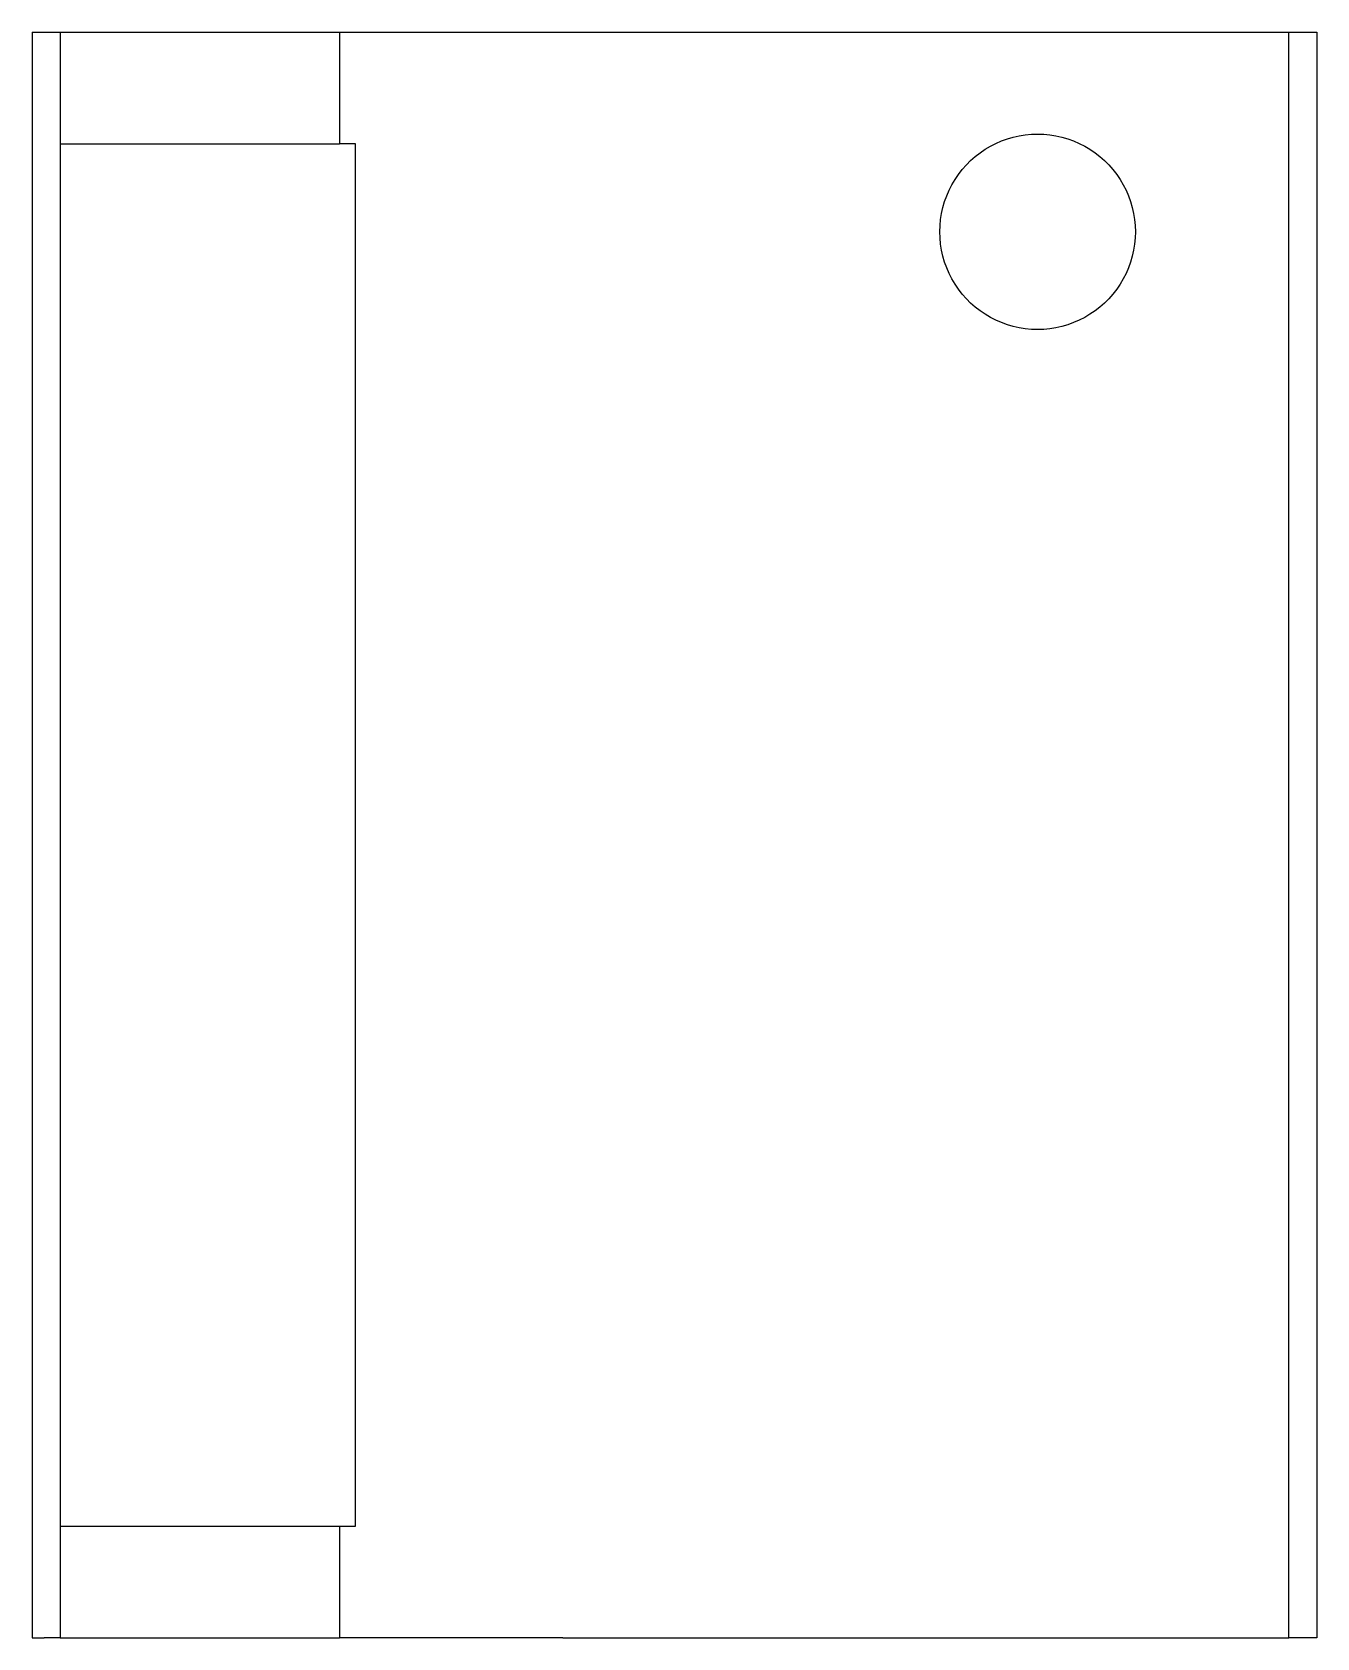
# Model space of a CAD drawing. Header units: metres. Extents: x -46 to 0, y 0 to 57.5.
import ezdxf

# ---------------------------------------------------------------- set-up
doc = ezdxf.new("R2010")
doc.units = ezdxf.units.M

msp = doc.modelspace()

# ---------------------------------------------------------------- linework, layer by layer
for points in [[(-46, 57.5), (-46, 56.35), (-46, 55.2), (-46, 54.05), (-46, 52.9), (-46, 51.75), (-46, 50.6), (-46, 49.45), (-46, 48.3), (-46, 47.15), (-46, 46), (-46, 44.85), (-46, 43.7), (-46, 42.55), (-46, 41.4), (-46, 40.25), (-46, 39.1), (-46, 37.95), (-46, 36.8), (-46, 35.65), (-46, 34.5), (-46, 33.35), (-46, 32.2), (-46, 31.05), (-46, 29.9), (-46, 28.75), (-46, 27.6), (-46, 26.45), (-46, 25.3), (-46, 24.15), (-46, 23), (-46, 21.85), (-46, 20.7), (-46, 19.55), (-46, 18.4), (-46, 17.25), (-46, 16.1), (-46, 14.95), (-46, 13.8), (-46, 12.65), (-46, 11.5), (-46, 10.35), (-46, 9.2), (-46, 8.05), (-46, 6.9), (-46, 5.75), (-46, 4.6), (-46, 3.45), (-46, 2.3), (-46, 1.15), (-46, 0)], [(-46, 57.5), (-45.999, 57.5), (-45.999, 57.5), (-45.998, 57.5), (-45.997, 57.5), (-45.995, 57.5), (-45.993, 57.5), (-45.991, 57.5), (-45.988, 57.5), (-45.985, 57.5), (-45.982, 57.5), (-45.979, 57.5), (-45.975, 57.5), (-45.97, 57.5), (-45.966, 57.5), (-45.961, 57.5), (-45.955, 57.5), (-45.95, 57.5), (-45.944, 57.5), (-45.937, 57.5), (-45.93, 57.5), (-45.923, 57.5), (-45.916, 57.5), (-45.908, 57.5), (-45.9, 57.5), (-45.892, 57.5), (-45.883, 57.5), (-45.873, 57.5), (-45.864, 57.5), (-45.854, 57.5), (-45.844, 57.5), (-45.834, 57.5), (-45.823, 57.5), (-45.812, 57.5), (-45.8, 57.5), (-45.788, 57.5), (-45.776, 57.5), (-45.764, 57.5), (-45.751, 57.5), (-45.738, 57.5), (-45.724, 57.5), (-45.71, 57.5), (-45.696, 57.5), (-45.682, 57.5), (-45.667, 57.5), (-45.652, 57.5), (-45.636, 57.5), (-45.621, 57.5), (-45.604, 57.5), (-45.588, 57.5), (-45.571, 57.5)], [(-45.571, 57.5), (-45.55, 57.5), (-45.528, 57.5), (-45.506, 57.5), (-45.485, 57.5), (-45.465, 57.5), (-45.444, 57.5), (-45.424, 57.5), (-45.405, 57.5), (-45.386, 57.5), (-45.368, 57.5), (-45.35, 57.5), (-45.332, 57.5), (-45.315, 57.5), (-45.298, 57.5), (-45.282, 57.5), (-45.267, 57.5), (-45.251, 57.5), (-45.236, 57.5), (-45.222, 57.5), (-45.208, 57.5), (-45.194, 57.5), (-45.181, 57.5), (-45.169, 57.5), (-45.156, 57.5), (-45.144, 57.5), (-45.133, 57.5), (-45.123, 57.5), (-45.112, 57.5), (-45.102, 57.5), (-45.093, 57.5), (-45.084, 57.5), (-45.075, 57.5), (-45.067, 57.5), (-45.06, 57.5), (-45.052, 57.5), (-45.046, 57.5), (-45.04, 57.5), (-45.034, 57.5), (-45.028, 57.5), (-45.024, 57.5), (-45.019, 57.5), (-45.015, 57.5), (-45.011, 57.5), (-45.009, 57.5), (-45.006, 57.5), (-45.004, 57.5), (-45.002, 57.5), (-45.002, 57.5), (-45.001, 57.5), (-45, 57.5)], [(-45, 57.5), (-45, 57.42), (-45, 57.34), (-45, 57.26), (-45, 57.18), (-45, 57.1), (-45, 57.02), (-45, 56.94), (-45, 56.86), (-45, 56.78), (-45, 56.7), (-45, 56.62), (-45, 56.54), (-45, 56.46), (-45, 56.38), (-45, 56.3), (-45, 56.22), (-45, 56.14), (-45, 56.06), (-45, 55.98), (-45, 55.9), (-45, 55.82), (-45, 55.74), (-45, 55.66), (-45, 55.58), (-45, 55.5), (-45, 55.42), (-45, 55.34), (-45, 55.26), (-45, 55.18), (-45, 55.1), (-45, 55.02), (-45, 54.94), (-45, 54.86), (-45, 54.78), (-45, 54.7), (-45, 54.62), (-45, 54.54), (-45, 54.46), (-45, 54.38), (-45, 54.3), (-45, 54.22), (-45, 54.14), (-45, 54.06), (-45, 53.98), (-45, 53.9), (-45, 53.82), (-45, 53.74), (-45, 53.66), (-45, 53.58), (-45, 53.5)], [(-45, 57.5), (-44.965, 57.5), (-44.93, 57.5), (-44.895, 57.5), (-44.83, 57.5), (-44.727, 57.5), (-44.623, 57.5), (-44.52, 57.5), (-44.362, 57.5), (-44.195, 57.5), (-44.028, 57.5), (-43.846, 57.5), (-43.624, 57.5), (-43.402, 57.5), (-43.181, 57.5), (-42.928, 57.5), (-42.662, 57.5), (-42.397, 57.5), (-42.127, 57.5), (-41.831, 57.5), (-41.535, 57.5), (-41.239, 57.5), (-40.935, 57.5), (-40.623, 57.5), (-40.312, 57.5), (-40, 57.5), (-39.688, 57.5), (-39.377, 57.5), (-39.065, 57.5), (-38.761, 57.5), (-38.465, 57.5), (-38.169, 57.5), (-37.873, 57.5), (-37.603, 57.5), (-37.338, 57.5), (-37.072, 57.5), (-36.819, 57.5), (-36.598, 57.5), (-36.376, 57.5), (-36.154, 57.5), (-35.972, 57.5), (-35.805, 57.5), (-35.638, 57.5), (-35.48, 57.5), (-35.377, 57.5), (-35.273, 57.5), (-35.17, 57.5), (-35.105, 57.5), (-35.07, 57.5), (-35.035, 57.5), (-35, 57.5)], [(-35, 57.5), (-35, 57.42), (-35, 57.34), (-35, 57.26), (-35, 57.18), (-35, 57.1), (-35, 57.02), (-35, 56.94), (-35, 56.86), (-35, 56.78), (-35, 56.7), (-35, 56.62), (-35, 56.54), (-35, 56.46), (-35, 56.38), (-35, 56.3), (-35, 56.22), (-35, 56.14), (-35, 56.06), (-35, 55.98), (-35, 55.9), (-35, 55.82), (-35, 55.74), (-35, 55.66), (-35, 55.58), (-35, 55.5), (-35, 55.42), (-35, 55.34), (-35, 55.26), (-35, 55.18), (-35, 55.1), (-35, 55.02), (-35, 54.94), (-35, 54.86), (-35, 54.78), (-35, 54.7), (-35, 54.62), (-35, 54.54), (-35, 54.46), (-35, 54.38), (-35, 54.3), (-35, 54.22), (-35, 54.14), (-35, 54.06), (-35, 53.98), (-35, 53.9), (-35, 53.82), (-35, 53.74), (-35, 53.66), (-35, 53.58), (-35, 53.5)], [(-35, 57.5), (-34.986, 57.5), (-34.972, 57.5), (-34.958, 57.5), (-34.932, 57.5), (-34.89, 57.5), (-34.848, 57.5), (-34.805, 57.5), (-34.74, 57.5), (-34.67, 57.5), (-34.601, 57.5), (-34.524, 57.5), (-34.427, 57.5), (-34.331, 57.5), (-34.235, 57.5), (-34.121, 57.5), (-33.999, 57.5), (-33.878, 57.5), (-33.753, 57.5), (-33.608, 57.5), (-33.462, 57.5), (-33.317, 57.5), (-33.159, 57.5), (-32.992, 57.5), (-32.824, 57.5), (-32.657, 57.5), (-32.47, 57.5), (-32.282, 57.5), (-32.095, 57.5), (-31.9, 57.5), (-31.695, 57.5), (-31.49, 57.5), (-31.286, 57.5), (-31.068, 57.5), (-30.848, 57.5), (-30.628, 57.5), (-30.405, 57.5), (-30.173, 57.5), (-29.941, 57.5), (-29.709, 57.5), (-29.47, 57.5), (-29.228, 57.5), (-28.987, 57.5), (-28.745, 57.5), (-28.497, 57.5), (-28.249, 57.5), (-28.002, 57.5), (-27.752, 57.5), (-27.502, 57.5), (-27.251, 57.5), (-27, 57.5)], [(-27, 57.5), (-26.48, 57.5), (-25.96, 57.5), (-25.44, 57.5), (-24.92, 57.5), (-24.4, 57.5), (-23.88, 57.5), (-23.36, 57.5), (-22.84, 57.5), (-22.32, 57.5), (-21.8, 57.5), (-21.28, 57.5), (-20.76, 57.5), (-20.24, 57.5), (-19.72, 57.5), (-19.2, 57.5), (-18.68, 57.5), (-18.16, 57.5), (-17.64, 57.5), (-17.12, 57.5), (-16.6, 57.5), (-16.08, 57.5), (-15.56, 57.5), (-15.04, 57.5), (-14.52, 57.5), (-14, 57.5), (-13.48, 57.5), (-12.96, 57.5), (-12.44, 57.5), (-11.92, 57.5), (-11.4, 57.5), (-10.88, 57.5), (-10.36, 57.5), (-9.84, 57.5), (-9.32, 57.5), (-8.8, 57.5), (-8.28, 57.5), (-7.76, 57.5), (-7.24, 57.5), (-6.72, 57.5), (-6.2, 57.5), (-5.68, 57.5), (-5.16, 57.5), (-4.64, 57.5), (-4.12, 57.5), (-3.6, 57.5), (-3.08, 57.5), (-2.56, 57.5), (-2.04, 57.5), (-1.52, 57.5), (-1, 57.5)], [(-1, 0), (-1, 1.15), (-1, 2.3), (-1, 3.45), (-1, 4.6), (-1, 5.75), (-1, 6.9), (-1, 8.05), (-1, 9.2), (-1, 10.35), (-1, 11.5), (-1, 12.65), (-1, 13.8), (-1, 14.95), (-1, 16.1), (-1, 17.25), (-1, 18.4), (-1, 19.55), (-1, 20.7), (-1, 21.85), (-1, 23), (-1, 24.15), (-1, 25.3), (-1, 26.45), (-1, 27.6), (-1, 28.75), (-1, 29.9), (-1, 31.05), (-1, 32.2), (-1, 33.35), (-1, 34.5), (-1, 35.65), (-1, 36.8), (-1, 37.95), (-1, 39.1), (-1, 40.25), (-1, 41.4), (-1, 42.55), (-1, 43.7), (-1, 44.85), (-1, 46), (-1, 47.15), (-1, 48.3), (-1, 49.45), (-1, 50.6), (-1, 51.75), (-1, 52.9), (-1, 54.05), (-1, 55.2), (-1, 56.35), (-1, 57.5)], [(-1, 57.5), (-0.98, 57.5), (-0.96, 57.5), (-0.94, 57.5), (-0.92, 57.5), (-0.9, 57.5), (-0.88, 57.5), (-0.86, 57.5), (-0.84, 57.5), (-0.82, 57.5), (-0.8, 57.5), (-0.78, 57.5), (-0.76, 57.5), (-0.74, 57.5), (-0.72, 57.5), (-0.7, 57.5), (-0.68, 57.5), (-0.66, 57.5), (-0.64, 57.5), (-0.62, 57.5), (-0.6, 57.5), (-0.58, 57.5), (-0.56, 57.5), (-0.54, 57.5), (-0.52, 57.5), (-0.5, 57.5), (-0.48, 57.5), (-0.46, 57.5), (-0.44, 57.5), (-0.42, 57.5), (-0.4, 57.5), (-0.38, 57.5), (-0.36, 57.5), (-0.34, 57.5), (-0.32, 57.5), (-0.3, 57.5), (-0.28, 57.5), (-0.26, 57.5), (-0.24, 57.5), (-0.22, 57.5), (-0.2, 57.5), (-0.18, 57.5), (-0.16, 57.5), (-0.14, 57.5), (-0.12, 57.5), (-0.1, 57.5), (-0.08, 57.5), (-0.06, 57.5), (-0.04, 57.5), (-0.02, 57.5), (0, 57.5)], [(0, 57.5), (0, 56.35), (0, 55.2), (0, 54.05), (0, 52.9), (0, 51.75), (0, 50.6), (0, 49.45), (0, 48.3), (0, 47.15), (0, 46), (0, 44.85), (0, 43.7), (0, 42.55), (0, 41.4), (0, 40.25), (0, 39.1), (0, 37.95), (0, 36.8), (0, 35.65), (0, 34.5), (0, 33.35), (0, 32.2), (0, 31.05), (0, 29.9), (0, 28.75), (0, 27.6), (0, 26.45), (0, 25.3), (0, 24.15), (0, 23), (0, 21.85), (0, 20.7), (0, 19.55), (0, 18.4), (0, 17.25), (0, 16.1), (0, 14.95), (0, 13.8), (0, 12.65), (0, 11.5), (0, 10.35), (0, 9.2), (0, 8.05), (0, 6.9), (0, 5.75), (0, 4.6), (0, 3.45), (0, 2.3), (0, 1.15), (0, 0)], [(-45, 53.5), (-45, 52.51), (-45, 51.52), (-45, 50.53), (-45, 49.54), (-45, 48.55), (-45, 47.56), (-45, 46.57), (-45, 45.58), (-45, 44.59), (-45, 43.6), (-45, 42.61), (-45, 41.62), (-45, 40.63), (-45, 39.64), (-45, 38.65), (-45, 37.66), (-45, 36.67), (-45, 35.68), (-45, 34.69), (-45, 33.7), (-45, 32.71), (-45, 31.72), (-45, 30.73), (-45, 29.74), (-45, 28.75), (-45, 27.76), (-45, 26.77), (-45, 25.78), (-45, 24.79), (-45, 23.8), (-45, 22.81), (-45, 21.82), (-45, 20.83), (-45, 19.84), (-45, 18.85), (-45, 17.86), (-45, 16.87), (-45, 15.88), (-45, 14.89), (-45, 13.9), (-45, 12.91), (-45, 11.92), (-45, 10.93), (-45, 9.94), (-45, 8.95), (-45, 7.96), (-45, 6.97), (-45, 5.98), (-45, 4.99), (-45, 4)], [(-45, 53.5), (-44.965, 53.5), (-44.93, 53.5), (-44.895, 53.5), (-44.83, 53.5), (-44.727, 53.5), (-44.623, 53.5), (-44.52, 53.5), (-44.362, 53.5), (-44.195, 53.5), (-44.028, 53.5), (-43.846, 53.5), (-43.624, 53.5), (-43.402, 53.5), (-43.181, 53.5), (-42.928, 53.5), (-42.662, 53.5), (-42.397, 53.5), (-42.127, 53.5), (-41.831, 53.5), (-41.535, 53.5), (-41.239, 53.5), (-40.935, 53.5), (-40.623, 53.5), (-40.312, 53.5), (-40, 53.5), (-39.688, 53.5), (-39.377, 53.5), (-39.065, 53.5), (-38.761, 53.5), (-38.465, 53.5), (-38.169, 53.5), (-37.873, 53.5), (-37.603, 53.5), (-37.338, 53.5), (-37.072, 53.5), (-36.819, 53.5), (-36.598, 53.5), (-36.376, 53.5), (-36.154, 53.5), (-35.972, 53.5), (-35.805, 53.5), (-35.638, 53.5), (-35.48, 53.5), (-35.377, 53.5), (-35.273, 53.5), (-35.17, 53.5), (-35.105, 53.5), (-35.07, 53.5), (-35.035, 53.5), (-35, 53.5)], [(-34.416, 53.5), (-34.438, 53.5), (-34.461, 53.5), (-34.483, 53.5), (-34.505, 53.5), (-34.525, 53.5), (-34.546, 53.5), (-34.567, 53.5), (-34.586, 53.5), (-34.605, 53.5), (-34.624, 53.5), (-34.643, 53.5), (-34.66, 53.5), (-34.678, 53.5), (-34.695, 53.5), (-34.712, 53.5), (-34.728, 53.5), (-34.743, 53.5), (-34.759, 53.5), (-34.773, 53.5), (-34.787, 53.5), (-34.802, 53.5), (-34.815, 53.5), (-34.828, 53.5), (-34.84, 53.5), (-34.853, 53.5), (-34.864, 53.5), (-34.875, 53.5), (-34.885, 53.5), (-34.896, 53.5), (-34.905, 53.5), (-34.914, 53.5), (-34.923, 53.5), (-34.931, 53.5), (-34.939, 53.5), (-34.946, 53.5), (-34.953, 53.5), (-34.959, 53.5), (-34.965, 53.5), (-34.971, 53.5), (-34.976, 53.5), (-34.98, 53.5), (-34.984, 53.5), (-34.988, 53.5), (-34.991, 53.5), (-34.993, 53.5), (-34.996, 53.5), (-34.997, 53.5), (-34.998, 53.5), (-34.999, 53.5), (-35, 53.5)], [(-34.416, 4), (-34.416, 4.99), (-34.416, 5.98), (-34.416, 6.97), (-34.416, 7.96), (-34.416, 8.95), (-34.416, 9.94), (-34.416, 10.93), (-34.416, 11.92), (-34.416, 12.91), (-34.416, 13.9), (-34.416, 14.89), (-34.416, 15.88), (-34.416, 16.87), (-34.416, 17.86), (-34.416, 18.85), (-34.416, 19.84), (-34.416, 20.83), (-34.416, 21.82), (-34.416, 22.81), (-34.416, 23.8), (-34.416, 24.79), (-34.416, 25.78), (-34.416, 26.77), (-34.416, 27.76), (-34.416, 28.75), (-34.416, 29.74), (-34.416, 30.73), (-34.416, 31.72), (-34.416, 32.71), (-34.416, 33.7), (-34.416, 34.69), (-34.416, 35.68), (-34.416, 36.67), (-34.416, 37.66), (-34.416, 38.65), (-34.416, 39.64), (-34.416, 40.63), (-34.416, 41.62), (-34.416, 42.61), (-34.416, 43.6), (-34.416, 44.59), (-34.416, 45.58), (-34.416, 46.57), (-34.416, 47.56), (-34.416, 48.55), (-34.416, 49.54), (-34.416, 50.53), (-34.416, 51.52), (-34.416, 52.51), (-34.416, 53.5)], [(-13.5, 50.35), (-13.493, 50.57), (-13.472, 50.789), (-13.438, 51.006), (-13.39, 51.22), (-13.329, 51.432), (-13.254, 51.638), (-13.167, 51.84), (-13.067, 52.036), (-12.955, 52.225), (-12.832, 52.407), (-12.697, 52.581), (-12.551, 52.746), (-12.396, 52.901), (-12.231, 53.047), (-12.057, 53.182), (-11.875, 53.305), (-11.686, 53.417), (-11.49, 53.517), (-11.288, 53.604), (-11.082, 53.679), (-10.87, 53.74), (-10.656, 53.788), (-10.439, 53.822), (-10.22, 53.843), (-10, 53.85), (-9.78, 53.843), (-9.561, 53.822), (-9.344, 53.788), (-9.13, 53.74), (-8.918, 53.679), (-8.712, 53.604), (-8.51, 53.517), (-8.314, 53.417), (-8.125, 53.305), (-7.943, 53.182), (-7.769, 53.047), (-7.604, 52.901), (-7.449, 52.746), (-7.303, 52.581), (-7.168, 52.407), (-7.045, 52.225), (-6.933, 52.036), (-6.833, 51.84), (-6.746, 51.638), (-6.671, 51.432), (-6.61, 51.22), (-6.562, 51.006), (-6.528, 50.789), (-6.507, 50.57), (-6.5, 50.35)], [(-6.5, 50.35), (-6.507, 50.13), (-6.528, 49.911), (-6.562, 49.694), (-6.61, 49.48), (-6.671, 49.268), (-6.746, 49.062), (-6.833, 48.86), (-6.933, 48.664), (-7.045, 48.475), (-7.168, 48.293), (-7.303, 48.119), (-7.449, 47.954), (-7.604, 47.799), (-7.769, 47.653), (-7.943, 47.518), (-8.125, 47.395), (-8.314, 47.283), (-8.51, 47.183), (-8.712, 47.096), (-8.918, 47.021), (-9.13, 46.96), (-9.344, 46.912), (-9.561, 46.878), (-9.78, 46.857), (-10, 46.85), (-10.22, 46.857), (-10.439, 46.878), (-10.656, 46.912), (-10.87, 46.96), (-11.082, 47.021), (-11.288, 47.096), (-11.49, 47.183), (-11.686, 47.283), (-11.875, 47.395), (-12.057, 47.518), (-12.231, 47.653), (-12.396, 47.799), (-12.551, 47.954), (-12.697, 48.119), (-12.832, 48.293), (-12.955, 48.475), (-13.067, 48.664), (-13.167, 48.86), (-13.254, 49.062), (-13.329, 49.268), (-13.39, 49.48), (-13.438, 49.694), (-13.472, 49.911), (-13.493, 50.13), (-13.5, 50.35)], [(-45, 4), (-45, 3.92), (-45, 3.84), (-45, 3.76), (-45, 3.68), (-45, 3.6), (-45, 3.52), (-45, 3.44), (-45, 3.36), (-45, 3.28), (-45, 3.2), (-45, 3.12), (-45, 3.04), (-45, 2.96), (-45, 2.88), (-45, 2.8), (-45, 2.72), (-45, 2.64), (-45, 2.56), (-45, 2.48), (-45, 2.4), (-45, 2.32), (-45, 2.24), (-45, 2.16), (-45, 2.08), (-45, 2), (-45, 1.92), (-45, 1.84), (-45, 1.76), (-45, 1.68), (-45, 1.6), (-45, 1.52), (-45, 1.44), (-45, 1.36), (-45, 1.28), (-45, 1.2), (-45, 1.12), (-45, 1.04), (-45, 0.96), (-45, 0.88), (-45, 0.8), (-45, 0.72), (-45, 0.64), (-45, 0.56), (-45, 0.48), (-45, 0.4), (-45, 0.32), (-45, 0.24), (-45, 0.16), (-45, 0.08), (-45, 0)], [(-45, 4), (-44.965, 4), (-44.93, 4), (-44.895, 4), (-44.83, 4), (-44.727, 4), (-44.623, 4), (-44.52, 4), (-44.362, 4), (-44.195, 4), (-44.028, 4), (-43.846, 4), (-43.624, 4), (-43.402, 4), (-43.181, 4), (-42.928, 4), (-42.662, 4), (-42.397, 4), (-42.127, 4), (-41.831, 4), (-41.535, 4), (-41.239, 4), (-40.935, 4), (-40.623, 4), (-40.312, 4), (-40, 4), (-39.688, 4), (-39.377, 4), (-39.065, 4), (-38.761, 4), (-38.465, 4), (-38.169, 4), (-37.873, 4), (-37.603, 4), (-37.338, 4), (-37.072, 4), (-36.819, 4), (-36.598, 4), (-36.376, 4), (-36.154, 4), (-35.972, 4), (-35.805, 4), (-35.638, 4), (-35.48, 4), (-35.377, 4), (-35.273, 4), (-35.17, 4), (-35.105, 4), (-35.07, 4), (-35.035, 4), (-35, 4)], [(-35, 4), (-35, 3.92), (-35, 3.84), (-35, 3.76), (-35, 3.68), (-35, 3.6), (-35, 3.52), (-35, 3.44), (-35, 3.36), (-35, 3.28), (-35, 3.2), (-35, 3.12), (-35, 3.04), (-35, 2.96), (-35, 2.88), (-35, 2.8), (-35, 2.72), (-35, 2.64), (-35, 2.56), (-35, 2.48), (-35, 2.4), (-35, 2.32), (-35, 2.24), (-35, 2.16), (-35, 2.08), (-35, 2), (-35, 1.92), (-35, 1.84), (-35, 1.76), (-35, 1.68), (-35, 1.6), (-35, 1.52), (-35, 1.44), (-35, 1.36), (-35, 1.28), (-35, 1.2), (-35, 1.12), (-35, 1.04), (-35, 0.96), (-35, 0.88), (-35, 0.8), (-35, 0.72), (-35, 0.64), (-35, 0.56), (-35, 0.48), (-35, 0.4), (-35, 0.32), (-35, 0.24), (-35, 0.16), (-35, 0.08), (-35, 0)], [(-35, 4), (-34.999, 4), (-34.998, 4), (-34.997, 4), (-34.996, 4), (-34.993, 4), (-34.991, 4), (-34.988, 4), (-34.984, 4), (-34.98, 4), (-34.976, 4), (-34.971, 4), (-34.965, 4), (-34.959, 4), (-34.953, 4), (-34.946, 4), (-34.939, 4), (-34.931, 4), (-34.923, 4), (-34.914, 4), (-34.905, 4), (-34.896, 4), (-34.885, 4), (-34.875, 4), (-34.864, 4), (-34.853, 4), (-34.84, 4), (-34.828, 4), (-34.815, 4), (-34.802, 4), (-34.787, 4), (-34.773, 4), (-34.759, 4), (-34.743, 4), (-34.728, 4), (-34.712, 4), (-34.695, 4), (-34.678, 4), (-34.66, 4), (-34.643, 4), (-34.624, 4), (-34.605, 4), (-34.586, 4), (-34.567, 4), (-34.546, 4), (-34.525, 4), (-34.505, 4), (-34.483, 4), (-34.461, 4), (-34.438, 4), (-34.416, 4)], [(-46, 0), (-45.999, 0), (-45.999, 0), (-45.998, 0), (-45.997, 0), (-45.995, 0), (-45.993, 0), (-45.991, 0), (-45.988, 0), (-45.985, 0), (-45.982, 0), (-45.979, 0), (-45.975, 0), (-45.97, 0), (-45.966, 0), (-45.961, 0), (-45.955, 0), (-45.95, 0), (-45.944, 0), (-45.937, 0), (-45.93, 0), (-45.923, 0), (-45.916, 0), (-45.908, 0), (-45.9, 0), (-45.892, 0), (-45.883, 0), (-45.873, 0), (-45.864, 0), (-45.854, 0), (-45.844, 0), (-45.834, 0), (-45.823, 0), (-45.812, 0), (-45.8, 0), (-45.788, 0), (-45.776, 0), (-45.764, 0), (-45.751, 0), (-45.738, 0), (-45.724, 0), (-45.71, 0), (-45.696, 0), (-45.682, 0), (-45.667, 0), (-45.652, 0), (-45.636, 0), (-45.621, 0), (-45.604, 0), (-45.588, 0), (-45.571, 0)], [(-45, 0), (-45.001, 0), (-45.002, 0), (-45.002, 0), (-45.004, 0), (-45.006, 0), (-45.009, 0), (-45.011, 0), (-45.015, 0), (-45.019, 0), (-45.024, 0), (-45.028, 0), (-45.034, 0), (-45.04, 0), (-45.046, 0), (-45.052, 0), (-45.06, 0), (-45.067, 0), (-45.075, 0), (-45.084, 0), (-45.093, 0), (-45.102, 0), (-45.112, 0), (-45.123, 0), (-45.133, 0), (-45.144, 0), (-45.156, 0), (-45.169, 0), (-45.181, 0), (-45.194, 0), (-45.208, 0), (-45.222, 0), (-45.236, 0), (-45.251, 0), (-45.267, 0), (-45.282, 0), (-45.298, 0), (-45.315, 0), (-45.332, 0), (-45.35, 0), (-45.368, 0), (-45.386, 0), (-45.405, 0), (-45.424, 0), (-45.444, 0), (-45.465, 0), (-45.485, 0), (-45.506, 0), (-45.528, 0), (-45.55, 0), (-45.571, 0)], [(-45, 0), (-44.965, 0), (-44.93, 0), (-44.895, 0), (-44.83, 0), (-44.727, 0), (-44.623, 0), (-44.52, 0), (-44.362, 0), (-44.195, 0), (-44.028, 0), (-43.846, 0), (-43.624, 0), (-43.402, 0), (-43.181, 0), (-42.928, 0), (-42.662, 0), (-42.397, 0), (-42.127, 0), (-41.831, 0), (-41.535, 0), (-41.239, 0), (-40.935, 0), (-40.623, 0), (-40.312, 0), (-40, 0), (-39.688, 0), (-39.377, 0), (-39.065, 0), (-38.761, 0), (-38.465, 0), (-38.169, 0), (-37.873, 0), (-37.603, 0), (-37.338, 0), (-37.072, 0), (-36.819, 0), (-36.598, 0), (-36.376, 0), (-36.154, 0), (-35.972, 0), (-35.805, 0), (-35.638, 0), (-35.48, 0), (-35.377, 0), (-35.273, 0), (-35.17, 0), (-35.105, 0), (-35.07, 0), (-35.035, 0), (-35, 0)], [(-27, 0), (-27.251, 0), (-27.502, 0), (-27.752, 0), (-28.002, 0), (-28.249, 0), (-28.497, 0), (-28.745, 0), (-28.987, 0), (-29.228, 0), (-29.47, 0), (-29.709, 0), (-29.941, 0), (-30.173, 0), (-30.405, 0), (-30.628, 0), (-30.848, 0), (-31.068, 0), (-31.286, 0), (-31.49, 0), (-31.695, 0), (-31.9, 0), (-32.095, 0), (-32.282, 0), (-32.47, 0), (-32.657, 0), (-32.824, 0), (-32.992, 0), (-33.159, 0), (-33.317, 0), (-33.462, 0), (-33.608, 0), (-33.753, 0), (-33.878, 0), (-33.999, 0), (-34.121, 0), (-34.235, 0), (-34.331, 0), (-34.427, 0), (-34.524, 0), (-34.601, 0), (-34.67, 0), (-34.74, 0), (-34.805, 0), (-34.848, 0), (-34.89, 0), (-34.932, 0), (-34.958, 0), (-34.972, 0), (-34.986, 0), (-35, 0)], [(-27, 0), (-26.48, 0), (-25.96, 0), (-25.44, 0), (-24.92, 0), (-24.4, 0), (-23.88, 0), (-23.36, 0), (-22.84, 0), (-22.32, 0), (-21.8, 0), (-21.28, 0), (-20.76, 0), (-20.24, 0), (-19.72, 0), (-19.2, 0), (-18.68, 0), (-18.16, 0), (-17.64, 0), (-17.12, 0), (-16.6, 0), (-16.08, 0), (-15.56, 0), (-15.04, 0), (-14.52, 0), (-14, 0), (-13.48, 0), (-12.96, 0), (-12.44, 0), (-11.92, 0), (-11.4, 0), (-10.88, 0), (-10.36, 0), (-9.84, 0), (-9.32, 0), (-8.8, 0), (-8.28, 0), (-7.76, 0), (-7.24, 0), (-6.72, 0), (-6.2, 0), (-5.68, 0), (-5.16, 0), (-4.64, 0), (-4.12, 0), (-3.6, 0), (-3.08, 0), (-2.56, 0), (-2.04, 0), (-1.52, 0), (-1, 0)], [(0, 0), (-0.02, 0), (-0.04, 0), (-0.06, 0), (-0.08, 0), (-0.1, 0), (-0.12, 0), (-0.14, 0), (-0.16, 0), (-0.18, 0), (-0.2, 0), (-0.22, 0), (-0.24, 0), (-0.26, 0), (-0.28, 0), (-0.3, 0), (-0.32, 0), (-0.34, 0), (-0.36, 0), (-0.38, 0), (-0.4, 0), (-0.42, 0), (-0.44, 0), (-0.46, 0), (-0.48, 0), (-0.5, 0), (-0.52, 0), (-0.54, 0), (-0.56, 0), (-0.58, 0), (-0.6, 0), (-0.62, 0), (-0.64, 0), (-0.66, 0), (-0.68, 0), (-0.7, 0), (-0.72, 0), (-0.74, 0), (-0.76, 0), (-0.78, 0), (-0.8, 0), (-0.82, 0), (-0.84, 0), (-0.86, 0), (-0.88, 0), (-0.9, 0), (-0.92, 0), (-0.94, 0), (-0.96, 0), (-0.98, 0), (-1, 0)]]:
    msp.add_lwpolyline(points)

doc.saveas('drawing.dxf')
